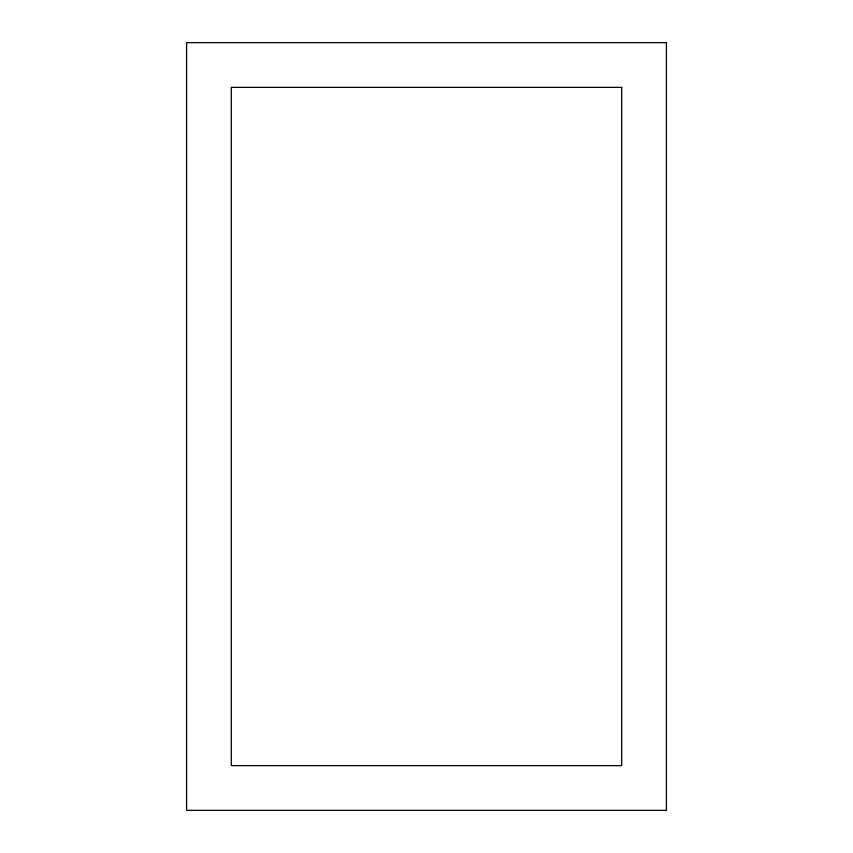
<?xml version="1.0" encoding="UTF-8"?>
<svg xmlns="http://www.w3.org/2000/svg" width="853" height="853" viewBox="0 0 853 853"><rect width="100%" height="100%" fill="white"/><g stroke="black" fill="none" stroke-linecap="round" stroke-linejoin="round"><path stroke-width="1.28" d="M666.406 42.65L186.594 42.65L186.594 810.35L666.406 810.35L666.406 42.65M621.688 87.369L231.312 87.369L231.312 765.631L621.688 765.631L621.688 87.369"/></g></svg>
